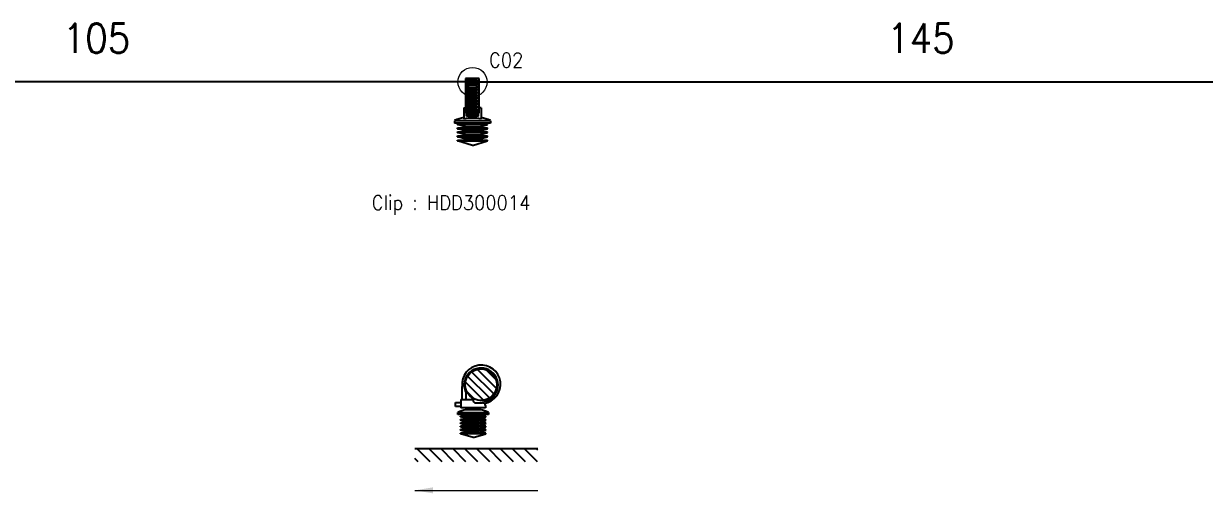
# Model space of a CAD drawing. Header units: inches. Extents: x 47316 to 59086, y 3141 to 11743.
# Drawn here: x 47823.8 to 48026.3, y 7178.6 to 7259.1 of the extents above; entities that cross this region are included whole.
import ezdxf

# ---------------------------------------------------------------- set-up
doc = ezdxf.new("R2010")
doc.units = ezdxf.units.IN
doc.header["$MEASUREMENT"] = 0
doc.layers.add('Beschreibung', color=7, linetype='Continuous', lineweight=25)
doc.layers.add('图形层', color=7, linetype='Continuous')
doc.styles.get("Standard").update_dxf_attribs({"font": ''})
doc.styles.get('Standard').set_extended_font_data('SimSun')
doc.linetypes.add('_VH_OTCON', pattern='A,0.0001,[7,VeSys.shx,S=0.1,R=0,X=0,Y=0],-0.4,[7,VeSys.shx,S=0.1,R=0,X=0,Y=0],-0.4,["X",Standard,S=1,R=0,X=-0.5,Y=-0.5],-0.0001,[7,VeSys.shx,S=0.1,R=0,X=0,Y=0],-0.4', length=1.2002)

msp = doc.modelspace()

# ---------------------------------------------------------------- linework, layer by layer
at = {"color": 0, "linetype": '_VH_OTCON', "lineweight": -2, "ltscale": 5}
for q in [(47770.52, 7249.13), (48053.27, 7249.13)]:
    msp.add_line((47900.77, 7249.13), q, dxfattribs=at)
at = {"color": 0}
for p, q in [((47901.93, 7249.72), (47899.58, 7249.72)), ((47899.58, 7249.72), (47899.58, 7243.96)), ((47901.93, 7243.96), (47901.93, 7249.72)), ((47899.29, 7244.68), (47899.58, 7244.68)), ((47902.22, 7244.68), (47901.93, 7244.68)), ((47899.91, 7244.06), (47899.91, 7243.29)), ((47901.6, 7244.06), (47901.6, 7243.29)), ((47903.31, 7241.91), (47898.2, 7241.91))]:
    msp.add_line(p, q, dxfattribs=at)
at = {"color": 0, "lineweight": 0}
for p, q in [((47899.79, 7249.72), (47899.79, 7244.06)), ((47901.72, 7249.72), (47901.72, 7244.06))]:
    msp.add_line(p, q, dxfattribs=at)
at = {"color": 0, "lineweight": -3}
for p, q in [((47899.29, 7244.68), (47899.29, 7242.8)), ((47899.58, 7243.77), (47899.58, 7244.46)), ((47901.93, 7243.77), (47901.93, 7244.46)), ((47902.22, 7244.68), (47902.22, 7242.8)), ((47903.86, 7242.49), (47897.65, 7242.49)), ((47897.65, 7242.49), (47897.65, 7242.09)), ((47899.58, 7243.77), (47899.73, 7243.77)), ((47899.73, 7243.29), (47899.73, 7243.77)), ((47901.78, 7243.29), (47899.73, 7243.29)), ((47899.79, 7244.06), (47901.72, 7244.06)), ((47899.91, 7243.77), (47901.6, 7243.77)), ((47899.91, 7243.59), (47901.6, 7243.59)), ((47901.78, 7243.29), (47901.78, 7243.77)), ((47901.78, 7243.77), (47901.93, 7243.77)), ((47903.86, 7242.49), (47903.86, 7242.09)), ((47903.86, 7242.09), (47897.65, 7242.09)), ((47898.2, 7241.81), (47898.2, 7241.91)), ((47898.2, 7241.81), (47899.53, 7241.81)), ((47899.5, 7241.42), (47898.2, 7241.81)), ((47898.2, 7241.24), (47903.31, 7241.24)), ((47898.2, 7241.12), (47898.2, 7241.24)), ((47898.2, 7241.12), (47899.53, 7241.12)), ((47899.5, 7240.73), (47898.2, 7241.12)), ((47898.2, 7240.56), (47903.31, 7240.56)), ((47898.2, 7240.44), (47898.2, 7240.56)), ((47898.2, 7240.44), (47899.53, 7240.44)), ((47899.5, 7240.05), (47898.2, 7240.44)), ((47899.5, 7241.91), (47899.5, 7242.09)), ((47899.5, 7241.42), (47902.01, 7241.42)), ((47899.5, 7241.24), (47899.5, 7241.42)), ((47899.5, 7240.73), (47902.01, 7240.73)), ((47899.5, 7240.56), (47899.5, 7240.73)), ((47899.53, 7241.81), (47903.31, 7241.81)), ((47899.53, 7241.12), (47903.31, 7241.12)), ((47899.53, 7240.44), (47903.31, 7240.44)), ((47902.01, 7241.91), (47902.01, 7242.09)), ((47902.01, 7241.42), (47903.31, 7241.81)), ((47902.01, 7241.24), (47902.01, 7241.42)), ((47902.01, 7240.73), (47903.31, 7241.12)), ((47902.01, 7240.56), (47902.01, 7240.73)), ((47902.01, 7240.05), (47903.31, 7240.44)), ((47903.31, 7241.81), (47903.31, 7241.91)), ((47903.31, 7241.12), (47903.31, 7241.24)), ((47903.31, 7240.44), (47903.31, 7240.56)), ((47898.2, 7239.87), (47903.31, 7239.87)), ((47898.2, 7239.75), (47898.2, 7239.87)), ((47898.2, 7239.75), (47899.53, 7239.75)), ((47899.5, 7239.36), (47898.2, 7239.75)), ((47898.2, 7239.18), (47903.31, 7239.18)), ((47898.2, 7239.06), (47898.2, 7239.18)), ((47900.76, 7238.22), (47898.2, 7239.06)), ((47898.2, 7239.06), (47899.53, 7239.06)), ((47899.5, 7240.05), (47902.01, 7240.05)), ((47899.5, 7239.87), (47899.5, 7240.05)), ((47899.5, 7239.36), (47902.01, 7239.36)), ((47899.5, 7239.36), (47902.01, 7239.36)), ((47899.5, 7239.18), (47899.5, 7239.36)), ((47899.53, 7239.75), (47903.31, 7239.75)), ((47899.53, 7239.06), (47903.31, 7239.06)), ((47900.76, 7238.22), (47903.31, 7239.06)), ((47902.01, 7239.87), (47902.01, 7240.05)), ((47902.01, 7239.36), (47903.31, 7239.75)), ((47902.01, 7239.18), (47902.01, 7239.36)), ((47903.31, 7239.75), (47903.31, 7239.87)), ((47903.31, 7239.06), (47903.31, 7239.18)), ((47898.96, 7194.67, 0), (47898.96, 7196.94, 0)), ((47899.59, 7195.98, 0), (47899.59, 7194.67, 0)), ((47897.85, 7194.17, 0), (47898.76, 7194.17, 0)), ((47897.85, 7193.47, 0), (47897.85, 7194.17, 0)), ((47898.76, 7194.67, 0), (47900.88, 7194.67, 0)), ((47898.76, 7194.17, 0), (47898.76, 7193.47, 0)), ((47901.31, 7194.11, 0), (47902.4, 7194.11, 0)), ((47903, 7193.64, 0), (47903, 7193.25, 0)), ((47898.76, 7193.47, 0), (47897.85, 7193.47, 0)), ((47898.25, 7192.14, 0), (47898.25, 7192.48, 0)), ((47898.25, 7192.48, 0), (47903.51, 7192.48, 0)), ((47903.51, 7192.14, 0), (47898.25, 7192.14, 0)), ((47903.04, 7191.83, 0), (47898.71, 7191.83, 0)), ((47898.71, 7191.74, 0), (47898.71, 7191.83, 0)), ((47901.92, 7191.74, 0), (47898.71, 7191.74, 0)), ((47899.81, 7191.41, 0), (47898.71, 7191.74, 0)), ((47899.81, 7191.92, 0), (47899.09, 7192.14, 0)), ((47902.12, 7193.25, 0), (47899.64, 7193.25, 0)), ((47899.64, 7193.25, 0), (47899.64, 7192.95, 0)), ((47899.64, 7192.95, 0), (47902.12, 7192.95, 0)), ((47901.94, 7191.92, 0), (47899.81, 7191.92, 0)), ((47899.81, 7191.83, 0), (47899.81, 7191.92, 0)), ((47903.04, 7191.74, 0), (47901.92, 7191.74, 0)), ((47901.94, 7191.92, 0), (47902.66, 7192.14, 0)), ((47901.94, 7191.83, 0), (47901.94, 7191.92, 0)), ((47901.94, 7191.41, 0), (47903.04, 7191.74, 0)), ((47902.12, 7192.95, 0), (47902.12, 7193.25, 0)), ((47903.04, 7191.74, 0), (47903.04, 7191.83, 0)), ((47903.51, 7192.48, 0), (47903.51, 7192.14, 0)), ((47903.04, 7191.26, 0), (47898.71, 7191.26, 0)), ((47898.71, 7191.16, 0), (47898.71, 7191.26, 0)), ((47901.92, 7191.16, 0), (47898.71, 7191.16, 0)), ((47899.81, 7190.83, 0), (47898.71, 7191.16, 0)), ((47903.04, 7190.68, 0), (47898.71, 7190.68, 0)), ((47898.71, 7190.58, 0), (47898.71, 7190.68, 0)), ((47901.92, 7190.58, 0), (47898.71, 7190.58, 0)), ((47899.81, 7190.25, 0), (47898.71, 7190.58, 0)), ((47903.04, 7190.1, 0), (47898.71, 7190.1, 0)), ((47898.71, 7189.99, 0), (47898.71, 7190.1, 0)), ((47901.92, 7189.99, 0), (47898.71, 7189.99, 0)), ((47899.81, 7189.66, 0), (47898.71, 7189.99, 0)), ((47901.94, 7191.41, 0), (47899.81, 7191.41, 0)), ((47899.81, 7191.26, 0), (47899.81, 7191.41, 0)), ((47901.94, 7190.83, 0), (47899.81, 7190.83, 0)), ((47899.81, 7190.68, 0), (47899.81, 7190.83, 0)), ((47901.94, 7190.25, 0), (47899.81, 7190.25, 0)), ((47899.81, 7190.1, 0), (47899.81, 7190.25, 0)), ((47901.94, 7189.66, 0), (47899.81, 7189.66, 0)), ((47899.81, 7189.52, 0), (47899.81, 7189.66, 0)), ((47903.04, 7191.16, 0), (47901.92, 7191.16, 0)), ((47903.04, 7190.58, 0), (47901.92, 7190.58, 0)), ((47903.04, 7189.99, 0), (47901.92, 7189.99, 0)), ((47901.94, 7191.26, 0), (47901.94, 7191.41, 0)), ((47901.94, 7190.83, 0), (47903.04, 7191.16, 0)), ((47901.94, 7190.68, 0), (47901.94, 7190.83, 0)), ((47901.94, 7190.25, 0), (47903.04, 7190.58, 0)), ((47901.94, 7190.1, 0), (47901.94, 7190.25, 0)), ((47901.94, 7189.66, 0), (47903.04, 7189.99, 0)), ((47901.94, 7189.52, 0), (47901.94, 7189.66, 0)), ((47903.04, 7191.16, 0), (47903.04, 7191.26, 0)), ((47903.04, 7190.58, 0), (47903.04, 7190.68, 0)), ((47903.04, 7189.99, 0), (47903.04, 7190.1, 0)), ((47903.04, 7189.52, 0), (47898.71, 7189.52, 0)), ((47898.71, 7189.41, 0), (47898.71, 7189.52, 0)), ((47901.92, 7189.41, 0), (47898.71, 7189.41, 0)), ((47899.81, 7189.08, 0), (47898.71, 7189.41, 0)), ((47903.04, 7188.93, 0), (47898.71, 7188.93, 0)), ((47898.71, 7188.83, 0), (47898.71, 7188.93, 0)), ((47900.88, 7188.18, 0), (47898.71, 7188.83, 0)), ((47901.92, 7188.83, 0), (47898.71, 7188.83, 0)), ((47901.94, 7189.08, 0), (47899.81, 7189.08, 0)), ((47899.81, 7188.93, 0), (47899.81, 7189.08, 0)), ((47900.88, 7188.18, 0), (47903.04, 7188.83, 0)), ((47903.04, 7189.41, 0), (47901.92, 7189.41, 0)), ((47903.04, 7188.83, 0), (47901.92, 7188.83, 0)), ((47901.94, 7189.08, 0), (47903.04, 7189.41, 0)), ((47901.94, 7188.93, 0), (47901.94, 7189.08, 0)), ((47903.04, 7189.41, 0), (47903.04, 7189.52, 0)), ((47903.04, 7188.83, 0), (47903.04, 7188.93, 0)), ((47890.89, 7186.29, 0), (47911.96, 7186.29, 0)), ((47893.5, 7184.02, 0), (47891.23, 7186.29, 0)), ((47895.54, 7184.02, 0), (47893.27, 7186.29, 0)), ((47897.58, 7184.02, 0), (47895.31, 7186.29, 0)), ((47899.63, 7184.02, 0), (47897.36, 7186.29, 0)), ((47901.67, 7184.02, 0), (47899.4, 7186.29, 0)), ((47903.71, 7184.02, 0), (47901.44, 7186.29, 0)), ((47905.76, 7184.02, 0), (47903.49, 7186.29, 0)), ((47907.8, 7184.02, 0), (47905.53, 7186.29, 0)), ((47909.84, 7184.02, 0), (47907.57, 7186.29, 0)), ((47911.89, 7184.02, 0), (47909.61, 7186.29, 0)), ((47911.96, 7185.99, 0), (47911.66, 7186.29, 0)), ((47891.46, 7184.02, 0), (47890.89, 7184.58, 0))]:
    msp.add_line(p, q, dxfattribs=at)
at = {"color": 0, "lineweight": -3, "ltscale": 10}
for p, q in [((47904.85, 7196.6, 0), (47901.58, 7199.87, 0)), ((47904.79, 7198.07, 0), (47903.04, 7199.82, 0)), ((47902.67, 7194.56, 0), (47899.53, 7197.7, 0)), ((47903.68, 7194.95, 0), (47899.93, 7198.71, 0)), ((47904.4, 7195.64, 0), (47900.61, 7199.43, 0)), ((47901.03, 7194.78, 0), (47899.76, 7196.06, 0))]:
    msp.add_line(p, q, dxfattribs=at)
at = {"color": 0}
for points in [[(47901.51, 7249.49), (47900, 7249.49), (47900, 7249.19), (47901.51, 7249.19)], [(47901.51, 7248.99), (47900, 7248.99), (47900, 7248.7), (47901.51, 7248.7)], [(47901.51, 7248.5), (47900, 7248.5), (47900, 7248.2), (47901.51, 7248.2)], [(47901.51, 7248), (47900, 7248), (47900, 7247.71), (47901.51, 7247.71)], [(47901.51, 7247.51), (47900, 7247.51), (47900, 7247.22), (47901.51, 7247.22)], [(47901.51, 7247.01), (47900, 7247.01), (47900, 7246.72), (47901.51, 7246.72)], [(47901.51, 7246.52), (47900, 7246.52), (47900, 7246.23), (47901.51, 7246.23)], [(47901.51, 7246.03), (47900, 7246.03), (47900, 7245.73), (47901.51, 7245.73)], [(47901.51, 7245.53), (47900, 7245.53), (47900, 7245.24), (47901.51, 7245.24)], [(47901.51, 7245.04), (47900, 7245.04), (47900, 7244.74), (47901.51, 7244.74)], [(47901.51, 7244.54), (47900, 7244.54), (47900, 7244.25), (47901.51, 7244.25)]]:
    msp.add_lwpolyline(points, close=True, dxfattribs=at)
at = {"color": 0, "linetype": 'Continuous', "lineweight": 15}
msp.add_circle((47900.77, 7249.13), 2.5, dxfattribs=at)
at = {"color": 0, "lineweight": -3, "ltscale": 10}
msp.add_circle((47902.21, 7197.23, 0), 2.72, dxfattribs=at)
at = {"color": 0, "lineweight": -3}
for centre, radius, start, end in [((47900.76, 7235.88), 7.31, 101.537, 115.1507), ((47900.76, 7235.88), 7.07, 78.0793, 101.9207), ((47900.76, 7235.88), 7.31, 64.8493, 78.463), ((47901.38, 7194.61, 0), 0.508, 173.4812, 261.1983), ((47901.11, 7200.59, 0), 6.49, 271.6869, 284.7827), ((47902.45, 7193.55, 0), 0.555, 9.4572, 94.8843), ((47900.88, 7186.88, 0), 6.19, 101.537, 115.1507), ((47900.88, 7186.88, 0), 6.19, 64.8493, 78.463)]:
    msp.add_arc(centre, radius, start, end, dxfattribs=at)
at = {"layer": 'Beschreibung', "color": 0, "lineweight": 0}
msp.add_line((47890.89, 7179.11, 0), (47911.96, 7179.11, 0), dxfattribs=at)
msp.add_solid([(47893.99, 7178.59, 0), (47893.99, 7179.63, 0), (47890.89, 7179.11, 0)], dxfattribs=at)
at = {"layer": '图形层', "color": 0, "lineweight": -3}
for p in [(47898.76, 7194.67, 0), (47903, 7193.25, 0)]:
    msp.add_line(p, (47898.76, 7193.25, 0), dxfattribs=at)
for centre, radius, start, end in [((47902.26, 7197.29, 0), 3.31, 278.6494, 186.0183), ((47902.24, 7197.18, 0), 2.91, 280.4892, 204.2975)]:
    msp.add_arc(centre, radius, start, end, dxfattribs=at)

# ---------------------------------------------------------------- texts
at = {"color": 7, "linetype": '_VH_OTCON', "lineweight": 18, "ltscale": 5, "char_height": 5, "width": 12.8571, "attachment_point": 1}
for s, insert in [('\\Fromans.shx;\\W0.9000000000;\\T1.0000000000;\\o\\l105', (47830.5, 7259.13)), ('\\Fromans.shx;\\W0.9000000000;\\T1.0000000000;\\o\\l145', (47971.87, 7259.13))]:
    msp.add_mtext(s, dxfattribs=dict(at, insert=insert))
at = {"color": 21, "linetype": 'Continuous', "lineweight": 15, "insert": (47903.59, 7254.13), "char_height": 2.5, "width": 6.5357, "attachment_point": 1}
msp.add_mtext('\\Fromans.shx;\\W0.9000000000;\\T1.0000000000;\\o\\lC02', dxfattribs=at)
at = {"color": 42, "linetype": 'Continuous', "lineweight": 15, "insert": (47883.48, 7229.69), "char_height": 2.5, "width": 31.2857, "attachment_point": 1}
msp.add_mtext('\\Fromans.shx;\\W0.9000000000;\\T1.0000000000;\\o\\lClip : HDD300014', dxfattribs=at)

doc.saveas('drawing.dxf')
